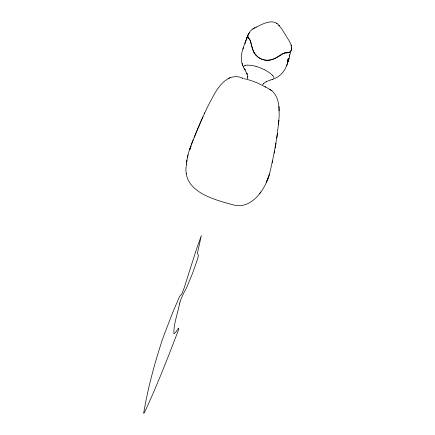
<?xml version="1.0" encoding="UTF-8"?>
<svg xmlns="http://www.w3.org/2000/svg" width="435" height="435" viewBox="0 0 435 435"><rect width="100%" height="100%" fill="white"/><g stroke="black" fill="none" stroke-linecap="round" stroke-linejoin="round"><path stroke-width="0.65" d="M186.468 164.43C187.066 155.398 190.334 146.878 193.727 138.591C199.632 124.008 205.788 109.479 213.465 95.727C219.131 85.216 228.761 72.466 242.409 78.001M186.49 164.093C181.395 191.172 212.731 199.273 232.763 204.727C247.488 209.181 259.255 196.799 265.225 184.88C269.292 177.485 270.581 169.008 272.506 160.906M276.774 138.074L278.917 120.277M278.525 124.845L279.205 115.242L278.878 106.417M247.482 78.817L247.76 76.565L247.711 77.153L246.928 73.428L247.2 74.238L244.709 69.393M186.675 162.282L186.99 160.026M277.438 133.654L275.094 147.992L272.125 162.695M275.094 147.992L275.969 143.044M245.09 42.385L245.128 43.832M274.137 153.028L274.545 150.885M188.012 154.942L187.403 157.704M179.465 303.967C177.676 313.765 173.641 323.694 173.886 333.569L174.12 333.607C176.409 332.748 180.748 322.846 177.795 331.818C167.355 358.815 156.992 385.921 144.61 412.092A20.434 1.43 -69.5 0 1 143.686 413.25C147.666 388.846 154.436 363.981 162.19 340.203A27.535 1.925 -69.5 0 1 163.587 336.282L171.597 315.402A80.687 5.644 -69.5 0 1 173.038 311.775L179.106 297.529A16.378 1.147 -69.5 0 1 180.177 295.572L180.405 295.245A19.782 1.387 -69.5 0 1 180.824 294.93L181.259 294.903L181.874 293.832L184.206 287.769L196.468 249.211L201.334 235.612L197.68 252.246A35.898 2.512 -69.5 0 0 197.572 254.045L198.376 255.051L198.039 257.319A12.539 0.875 -69.5 0 1 197.479 259.303L192.466 273.55L186.68 287.437A24.099 1.686 -69.5 0 1 185.033 290.727L183.88 292.771A28.541 1.996 -69.5 0 0 183.537 293.407L181.205 298.627A4.045 0.283 -69.5 0 0 180.753 299.835L180.003 302.08M288.546 58.736L287.606 62.297L288.519 58.279L287.763 62.064L288.313 58.589C287.633 67.044 282.527 75.163 274.605 78.605M269.401 174.082L268.732 176.458M289.607 55.56L290.901 51.607M286.698 65.554L287.345 63.608M247.613 35.806L246.281 39.764L247.297 36.768C244.095 46.317 238.065 56.789 243.431 66.957M242.909 49.084L243.54 47.361M190.057 148.139L190.894 145.85M191.443 144.393L193.222 139.863M196.158 132.621L194.249 137.302M198.289 127.509L196.462 131.87M198.626 126.71L203.025 116.672M204.396 113.676L204.782 112.823M289.085 59.285L287.769 60.721M248.635 33.604C247.292 35.322 247.504 37.948 249.5 39.03C252.169 44.125 251.599 50.672 255.878 55.044A15.16 14.839 3.7 0 0 269.488 60.144L274.24 58.807L279.857 55.593M259.477 193.787L260.81 192.014M262.642 84.781L263.795 83.302L263.545 83.504L266.557 81.454L266.166 81.644L270.624 80.051M248.798 33.37L249.859 32.282L248.151 34.495L247.868 37.105L250.147 40.156L252.343 48.41L254.002 52.358M249.815 31.657L251.963 29.553L255.03 27.791L254.605 27.987M280.102 55.435C283.332 51.08 293.021 55.283 291.254 47.23C292.217 49.851 290.036 53.456 287.029 52.787M253.665 28.487L252.746 29.025M254.85 27.873L256.628 27.003M256.53 27.052C263.284 23.642 273.332 18.036 279.27 25.73L278.927 25.371L281.695 28.808L288.971 40.542L290.868 44.223L291.483 46.768M230.066 77.696L228.027 78.626M272.805 79.349L272.245 79.534M284.495 52.999L275.73 58.094L272.392 59.508M244.954 65.386L247.352 65.022M285.985 52.7L286.888 52.771M242.067 78.441L243.04 78.507M243.817 78.61C251.153 80.187 258.287 82.998 264.79 86.717M265.007 86.505L271.951 90.866M264.638 69.709L269.341 72.612L272.642 75.434M276.464 23.24L277.035 23.642M265.263 87.043L265.709 87.37M269.792 89.219C277.122 93.726 279.085 102.85 279.205 110.838M244.704 69.1L244.312 68.599M242.175 63.45L242.746 65.261M186.523 173.152L186.55 173.483M256.112 55.191A16.367 15.861 15 0 1 254.062 52.32M272.386 59.497A15.328 15.002 3.5 0 1 255.997 55.288M284.528 52.891A5.345 2.757 -41.9 0 1 286.034 52.624M246.395 39.802A3.812 1.207 -41 0 1 246.83 39.286M245.574 41.57A3.812 1.207 -40.6 0 1 246.351 39.813M289.476 54.652A3.812 0.723 84.6 0 1 289.579 56.583M289.612 56.642A3.812 0.723 84.2 0 1 288.775 58.257M288.775 58.317A3.812 0.75 84.1 0 1 288.682 58.121M272.674 75.44A15.954 4.546 21.9 0 1 272.886 79.36M255.981 66.354A13.061 3.572 22 0 1 264.393 69.769M247.645 65.196A18.145 5.019 21.5 0 1 256.008 66.365M244.182 68.54A15.687 4.432 21.3 0 1 245.035 65.429M272.283 79.556A16.258 4.595 22 0 1 270.744 79.768M245.606 69.964A16.258 4.595 22 0 1 244.791 69.121M179.47 303.951A11.06 0.772 -69.5 0 1 179.998 302.091M288.427 58.344L287.769 62.02L288.476 58.29M288.541 58.295L287.714 62.069L288.541 58.295M190.258 148.226L189.703 149.906L191.008 146.062L190.258 148.226M268.808 176.186L266.166 182.646L268.808 176.186M291.254 45.512L291.135 45.104L291.347 45.99L291.26 45.539"/></g></svg>
